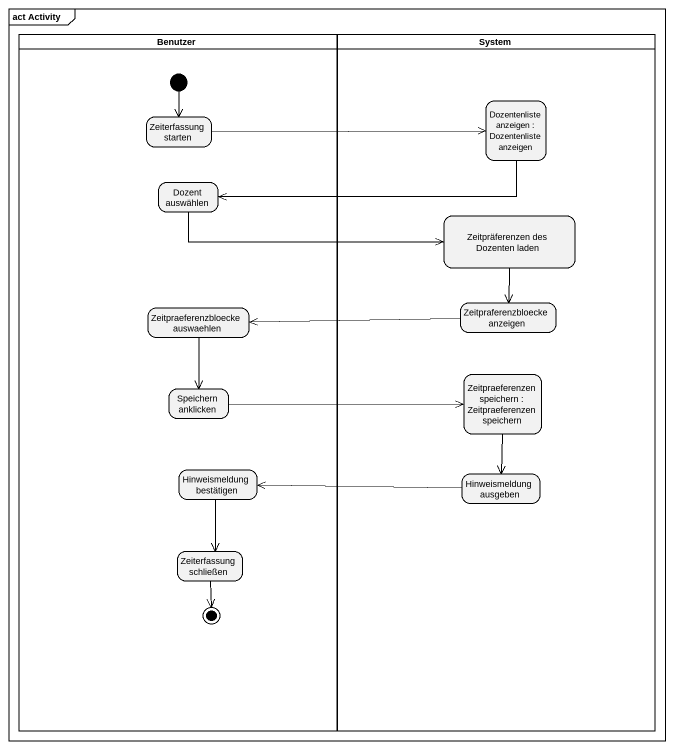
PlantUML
@startuml
mainframe act Activity
hide empty description
state Benutzer <<partition>> {
  state "Zeiterfassung starten" as Zeiterfassung_starten
  state "Dozent auswählen" as Dozent_auswählen
  state "Zeitpraeferenzbloecke auswaehlen" as Zeitpraeferenzbloecke
  state "Speichern anklicken" as Speichern_anklicken
  state "Hinweismeldung bestätigen" as Hinweismeldung_bestätigen
  state "Zeiterfassung schließen" as Zeiterfassung_schließen
  [*] --> Zeiterfassung_starten
  Zeiterfassung_schließen --> [*]
}
state System <<partition>> {
  state "Dozentenliste anzeigen : Dozentenliste anzeigen" as Dozentenliste_anzeigen
  state "Zeitpräferenzen des Dozenten laden" as Zeitpräferenzen_des
  state "Zeitpraferenzbloecke anzeigen" as Zeitpraferenzbloecke
  state "Zeitpraeferenzen speichern : Zeitpraeferenzen speichern" as Zeitpraeferenzen_speichern
  state "Hinweismeldung ausgeben" as Hinweismeldung_ausgeben
}
Zeiterfassung_starten -right-> Dozentenliste_anzeigen
Dozentenliste_anzeigen -left-> Dozent_auswählen
Dozent_auswählen -right-> Zeitpräferenzen_des
Zeitpräferenzen_des --> Zeitpraferenzbloecke
Zeitpraeferenzbloecke --> Speichern_anklicken
Zeitpraferenzbloecke -left-> Zeitpraeferenzbloecke
Speichern_anklicken -right-> Zeitpraeferenzen_speichern
Zeitpraeferenzen_speichern --> Hinweismeldung_ausgeben
Hinweismeldung_bestätigen --> Zeiterfassung_schließen
Hinweismeldung_ausgeben -left-> Hinweismeldung_bestätigen
@enduml
